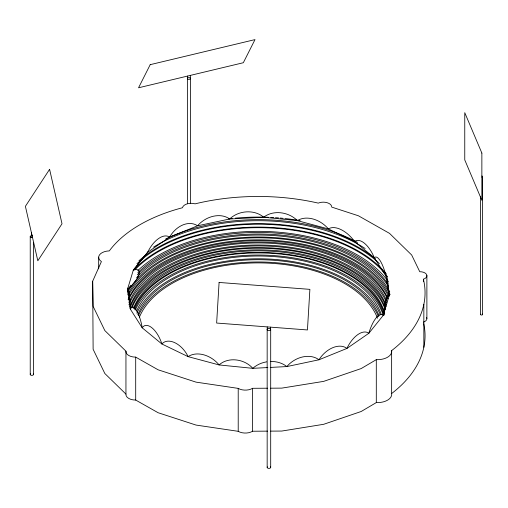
<?xml version="1.0" encoding="UTF-8"?>
<svg xmlns="http://www.w3.org/2000/svg" width="508" height="508" viewBox="0 0 508 508"><rect width="100%" height="100%" fill="white"/><g stroke="black" fill="none" stroke-linecap="round" stroke-linejoin="round"><path stroke-width="0.76" d="M270.224 367.43L286.855 366.573L318.954 359.785A22.339 14.922 -50.6 0 1 346.92 348.431L368.846 333.286L383.235 315.379L389.103 295.935A22.943 1.67 87 0 0 386.055 276.276A22.943 6.439 78.1 0 0 374.301 257.74A22.568 10.598 67.9 0 0 354.635 241.598L328.403 228.937A24.047 17.812 38.8 0 0 297.39 220.631A23.114 18.593 16.8 0 0 263.709 217.246L229.654 219.005A23.019 17.653 -32.4 0 0 197.555 225.793A23.222 17.266 -58.3 0 0 169.589 237.147A23.012 12.046 -64.2 0 0 147.663 252.292L133.28 270.192L127.406 289.643L130.454 309.302L142.215 327.831L161.874 343.98L188.112 356.635L219.119 364.941A21.876 17.596 16.8 0 1 252.8 368.332L267.849 367.557M267.557 431.14L252.571 431.235A9.881 5.702 0 0 1 238.214 431.317L196.037 425.069L158.102 412.725L135.7 400.056A9.601 5.544 0 0 1 125.946 394.113L104.832 373.501L93.123 349.282L92.672 281.216L101.416 261.556A11.144 6.433 0 0 1 99.568 254.794A11.144 6.433 0 0 1 109.322 250.901A143.954 83.109 0 0 1 182.467 207.74A8.763 5.061 0 0 1 195.123 203.841A162.331 93.72 0 0 1 318.268 203.117A8.465 4.883 0 0 1 327.146 202.705A8.465 4.883 0 0 1 331.743 207.105L358.407 215.779L389.515 233.369L411.677 255.01L419.76 271.723A6.953 4.013 0 0 1 426.637 274.657A6.953 4.013 0 0 1 423.386 279.222A166.795 96.298 0 0 1 391.636 350.609L391.636 393.541A14.275 8.242 0 0 1 376.301 402.584L361.169 411.499L323.691 424.294L281.75 431.057L270.713 431.121M391.636 350.609A14.275 8.242 0 0 1 376.301 359.651L361.169 368.567L323.691 381.368L281.75 388.125L270.713 388.195M92.672 281.216L93.123 306.356L104.832 330.568L125.946 351.18A9.601 5.544 0 0 0 135.7 357.124L158.102 369.792L196.037 382.137L238.214 388.385A9.881 5.702 0 0 0 252.571 388.303L267.557 388.214M481.863 176.035A0.997 0.572 0 0 1 482.6 176.594L482.6 314.465M480.612 196.399L480.612 314.465M426.885 275.526L426.885 318.459M423.843 304.362L423.843 347.288M423.386 279.222L423.386 281.565M376.301 359.651L376.301 402.584M270.694 329.501A1.765 1.022 0 0 1 268.046 330.384A1.765 1.022 0 0 1 268.046 328.619A1.765 1.022 0 0 1 270.694 329.501L270.694 467.379M270.459 327.139L270.459 330.016M267.221 326.898L267.221 329.768M267.164 329.501L267.164 467.379M252.571 388.303L252.571 431.235M238.214 388.385L238.214 431.317M190.398 78.492A1.511 0.87 0 0 1 188.131 79.248A1.511 0.87 0 0 1 188.131 77.737A1.511 0.87 0 0 1 190.398 78.492L190.398 203.689M190.348 75.4L190.348 78.27M187.579 76.06L187.579 78.93M187.376 78.492L187.376 203.689M135.7 357.124L135.7 400.056M125.946 351.18L125.946 394.113M98.673 257.131L98.673 268.84M33.471 242.888L33.471 374.421M31.852 234.613L31.852 237.484M31.433 232.772L31.433 235.642M30.232 236.55L30.232 374.421M138.957 260.756A142.748 82.417 0 0 1 375.475 258.978M153.562 247.104A142.748 82.417 0 0 1 365.15 248.507M136.95 263.766A141.668 81.794 0 0 1 379.393 263.601M270.618 361.474A23.692 19.266 -8.8 0 1 286.855 366.573A22.822 17.501 -32.4 0 1 318.954 359.785L346.92 348.431A22.739 11.906 -64.2 0 1 368.846 333.286A22.708 7.804 -75 0 1 383.235 315.379A22.758 3.188 -84.3 0 1 389.103 295.935L386.055 276.276L374.301 257.74L354.635 241.598A23.241 12.916 50 0 0 328.403 228.937L297.39 220.631L263.709 217.246A22.873 18.605 -8.8 0 0 229.654 219.005L197.555 225.793L169.589 237.147L147.663 252.292L147.86 251.974L133.28 270.192A18.421 6.306 -43.6 0 1 138.913 274.568A18.421 6.306 -43.6 0 1 127.406 289.643A20.053 1.46 87 0 1 130.454 309.302A19.26 5.41 78.1 0 1 136.334 310.09A19.26 5.41 78.1 0 1 142.215 327.831A19.78 9.29 67.9 0 1 161.874 343.98A20.472 12.827 55.4 0 1 188.112 356.635A23.514 17.412 38.8 0 1 219.119 364.941L252.8 368.332A23.692 19.266 -8.8 0 1 266.668 361.836M423.748 323.698A166.795 96.298 0 0 1 391.636 393.541M426.637 317.589A6.953 4.013 0 0 1 423.386 322.155M165.64 239.014A144.602 83.483 0 0 1 357.518 242.418M228.422 218.885A144.602 83.483 0 0 1 232.258 218.446M235.356 218.142A144.602 83.483 0 0 1 268.395 217.291M270.745 217.399A144.602 83.483 0 0 1 273.875 217.576M275.444 217.678A144.602 83.483 0 0 1 278.581 217.913M280.149 218.053A144.602 83.483 0 0 1 283.274 218.345M284.836 218.51A144.602 83.483 0 0 1 300.177 220.675M133.28 270.377A141.668 81.794 0 0 1 261.938 227.133A141.668 81.794 0 0 1 386.531 274.18M128.753 299.339A134.106 77.426 0 0 1 258.013 242.024A134.106 77.426 0 0 1 387.629 299.066M128.949 302.755A132.493 76.498 0 0 1 256.718 242.957A132.493 76.498 0 0 1 386.855 301.028M128.949 304.813A132.493 76.498 0 0 1 256.718 245.015A132.493 76.498 0 0 1 386.855 303.086M129.858 306.718A130.924 75.59 0 0 1 256.762 245.923A130.924 75.59 0 0 1 386.036 305.035M127.794 291.986A136.989 79.089 0 0 1 260.668 237.039A136.989 79.089 0 0 1 390.106 294.653M127.425 290.697A136.989 79.089 0 0 1 130.708 285.286M136.55 277.832A136.989 79.089 0 0 1 271.437 235.42A136.989 79.089 0 0 1 389.75 291.967M135.122 269.634A140.665 81.217 0 0 1 265.068 227.781A140.665 81.217 0 0 1 387.394 276.695M137.839 270.574A140.665 81.217 0 0 1 268.929 231.572A140.665 81.217 0 0 1 388.29 281.578M137.833 272.745A138.767 80.112 0 0 1 268.923 232.677A138.767 80.112 0 0 1 387.82 283.87M137.3 274.872A138.767 80.112 0 0 1 268.948 234.264A138.767 80.112 0 0 1 388.22 286.067M127.927 294.45A135.623 78.302 0 0 1 259.499 237.814A135.623 78.302 0 0 1 389.249 295.834M128.283 295.764A135.623 78.302 0 0 1 258.864 239.839A135.623 78.302 0 0 1 388.569 296.437M128.118 299.434A134.106 77.426 0 0 1 257.404 240.716A134.106 77.426 0 0 1 387.972 298.488M482.308 314.058A0.997 0.572 0 0 1 482.365 314.833A0.997 0.572 0 0 1 481.038 314.935A0.997 0.572 0 0 1 480.746 314.179M139.313 317.398A122.13 70.51 0 0 1 259.017 262.89A122.13 70.51 0 0 1 377.533 318.249M137.865 314.706A123.704 71.418 0 0 1 259.207 259.715A123.704 71.418 0 0 1 379.07 315.779M138.436 315.633A123.704 71.418 0 0 1 259.105 261.982A123.704 71.418 0 0 1 378.485 316.586M129.858 308.337A130.924 75.59 0 0 1 256.762 247.542A130.924 75.59 0 0 1 386.036 306.654M131.413 307.613A129.654 74.86 0 0 1 258.705 248.266A129.654 74.86 0 0 1 385.28 308.121M131.959 307.804A129.654 74.86 0 0 1 259.963 249.885A129.654 74.86 0 0 1 385.28 309.728M133.483 308.261A127.997 73.895 0 0 1 262.674 250.882A127.997 73.895 0 0 1 384.696 313.265M134.061 308.407A127.997 73.895 0 0 1 263.912 252.451A127.997 73.895 0 0 1 384.696 314.808M134.626 309.435A127.025 73.336 0 0 1 263.538 253.003A127.025 73.336 0 0 1 383.883 315.424M135.211 310.153A127.025 73.336 0 0 1 262.839 255.086A127.025 73.336 0 0 1 383.254 315.328M136.55 311.099A125.33 72.358 0 0 1 261.112 256.038A125.33 72.358 0 0 1 381.197 314.325M136.849 313.182A125.33 72.358 0 0 1 259.74 258.782A125.33 72.358 0 0 1 380.365 314.852M270.459 466.871A1.765 1.022 0 0 1 268.929 468.395A1.765 1.022 0 0 1 267.399 466.871M482.6 176.594A0.997 0.572 0 0 1 481.863 177.146M33.255 373.952A1.619 0.933 0 0 1 32.779 375.19A1.619 0.933 0 0 1 30.607 375.025A1.619 0.933 0 0 1 30.702 373.761M32.664 237.357A1.619 0.933 0 0 1 30.245 236.671A1.619 0.933 0 0 1 32.271 235.642M219.088 282.454L216.643 323.05L307.442 329.952L309.886 289.357L219.088 282.454M150.209 64.662L138.538 87.789L243.332 62.725L255.003 39.605L150.209 64.662M49.593 169.323L25.4 206.324L37.821 260.782L62.008 223.78L49.593 169.323M481.863 153.086L464.757 112.662L464.757 159.893L481.863 200.317L481.863 153.086"/></g></svg>
